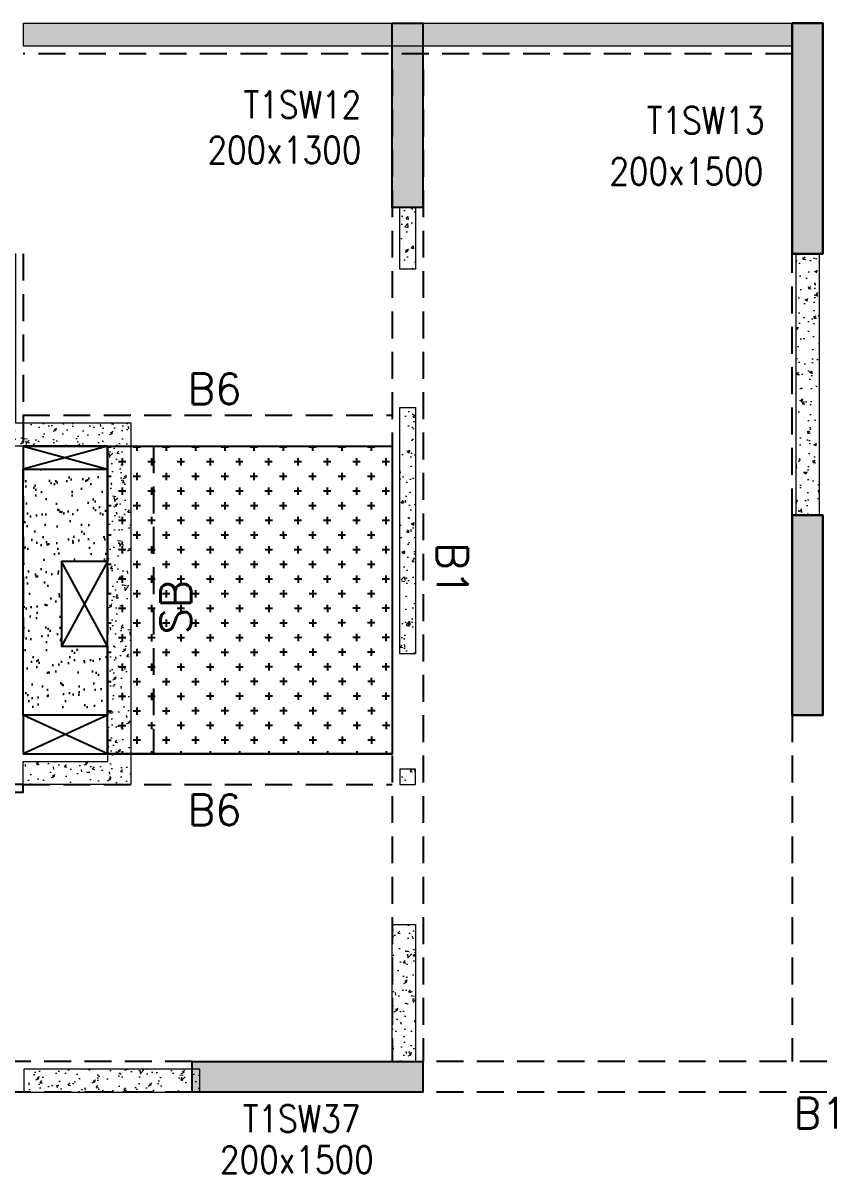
# Model space of a CAD drawing. Header units: millimetres. Extents: x 1078357 to 2594950, y -4969473 to -4636555.
# Drawn here: x 2075210 to 2080410, y -4664385 to -4656909 of the extents above; entities that cross this region are included whole.
import ezdxf

# ---------------------------------------------------------------- set-up
doc = ezdxf.new("R2010")
doc.units = ezdxf.units.MM
doc.linetypes.add('CONTINOUS', pattern=[0])
doc.linetypes.add('HIDDEN', pattern=[0.375, 0.25, -0.125])
for name, color, linetype, lineweight in [('A-_ANOTDIMA_D-', 6, 'Continuous', 13), ('COL. NO.', 30, 'Continuous', 25), ('COL. SIZE', 7, 'Continuous', 25), ('HATCH', 8, 'Continuous', 30), ('S-NON STR RCC WALL', 8, 'Continuous', 0)]:
    doc.layers.add(name, color=color, linetype=linetype, lineweight=lineweight)
for name, color, linetype in [('B-200x325', 201, 'HIDDEN'), ('B-200x650', 241, 'HIDDEN'), ('B-300xSLAB THK.', 151, 'Continuous'), ('BK1-200x650', 241, 'HIDDEN'), ('DROP SLAB', 8, 'Continuous'), ('S-COLUMN_SHEAR WALL', 1, 'Continuous'), ('SLAB FOLD', 8, 'Continuous')]:
    doc.layers.add(name, color=color, linetype=linetype)
doc.styles.add('ROMANS', font='romans.shx', dxfattribs={"width": 0.85})

# ---------------------------------------------------------------- blocks, each defined once
blk = doc.blocks.new('G$CD63B60BD')
at = {"layer": 'COL. NO.', "linetype": 'Continuous', "style": 'ROMANS', "width": 0.85}
for s, p in [('T1SW12', (27733.3, 15281.9, -320.4)), ('T1SW13', (30354.1, 15179.3, -320.4)), ('T1SW37', (27728.1, 8690, -320.4))]:
    blk.add_text(s, height=175, dxfattribs=at).set_placement(p)
at = {"layer": 'COL. SIZE', "linetype": 'Continuous', "style": 'ROMANS', "width": 0.85}
for s, p in [('200x1300', (27498.6, 14986.7, -320.4)), ('200x1500', (30111.3, 14847.6, -320.4)), ('200x1500', (27579.8, 8424.4, -320.4))]:
    blk.add_text(s, height=175, dxfattribs=at).set_placement(p)

msp = doc.modelspace()

# ---------------------------------------------------------------- hatches: boundary and pattern name
at = {"layer": 'DROP SLAB'}
h = msp.add_hatch(dxfattribs=at)
h.set_pattern_fill('CROSS', color=8, scale=15, angle=179.96921)
h.set_pattern_definition([(180.03079016, (-1215506.8, 9380796.94), (-95.1987999, -95.3011726), [47.625, -142.875]), (270.03079016, (-1215530.63, 9380820.74), (95.3011726, -95.1987999), [47.625, -142.875])])
h.paths.add_polyline_path([(2075759.9, -4659659.7), (2077609.9, -4659659.7), (2077609.9, -4661659.5), (2075759.9, -4661659.5)])
at = {"layer": 'HATCH'}
h = msp.add_hatch(dxfattribs=at)
h.set_pattern_fill('AR-SAND', color=8, scale=3, angle=179.97015)
h.set_pattern_definition([(37.47015413, (-2959672.89, 18698699.08), (-4.72361136, 146.8264517), [0, -115.824, 0, -129.54, 0, -123.825]), (7.4701541, (-2959672.9, 18698699.08), (134.9689868, 214.9772528), [0, -62.484, 0, -104.394, 0, -40.005]), (327.4701541, (-2959766.62, 18698699.13), (237.2979035, 0.3075449), [0, -38.1, 0, -137.16, 0, -179.07]), (317.4701541, (-2959766.62, 18698699.13), (229.1017424, 66.759465), [0, -19.05, 0, -89.916, 0, -102.87])])
h.paths.add_polyline_path([(2075210.1, -4659809.5), (2075760.1, -4659809.5), (2075760.1, -4660409.6), (2075460.1, -4660409.6), (2075460.1, -4660959.5), (2075760.1, -4660959.5), (2075760.1, -4661409.5), (2075210.1, -4661409.5)])
at = {"layer": 'S-COLUMN_SHEAR WALL', "lineweight": 25}
h = msp.add_hatch(color=1, dxfattribs=at)
h.dxf.hatch_style = 1
h.paths.add_polyline_path([(2077609.9, -4658109.6), (2077809.9, -4658109.6), (2077809.9, -4656909.5), (2077609.9, -4656909.5)])
at = {"layer": 'S-COLUMN_SHEAR WALL', "lineweight": 25, "extrusion": (1.00316e-06, 1.91639e-11, 1)}
h = msp.add_hatch(color=1, dxfattribs=at)
h.dxf.hatch_style = 1
h.paths.add_polyline_path([(2080409.9, -4656909.5), (2080209.9, -4656909.5), (2080209.9, -4658409.5), (2080409.9, -4658409.5)])
at = {"layer": 'S-COLUMN_SHEAR WALL', "lineweight": 25, "extrusion": (-1.00316e-06, 2.11765e-11, 1)}
h = msp.add_hatch(color=1, dxfattribs=at)
h.dxf.hatch_style = 1
h.paths.add_polyline_path([(2080209.9, -4656909.5), (2080409.9, -4656909.5), (2080409.9, -4658409.5), (2080209.9, -4658409.5)])
at = {"layer": 'S-COLUMN_SHEAR WALL', "lineweight": 25, "extrusion": (1.00316e-06, 1.91639e-11, 1)}
h = msp.add_hatch(color=1, dxfattribs=at)
h.dxf.hatch_style = 1
h.paths.add_polyline_path([(2080409.9, -4661409.5), (2080209.9, -4661409.5), (2080209.9, -4660109.5), (2080409.9, -4660109.5)])
at = {"layer": 'S-COLUMN_SHEAR WALL', "lineweight": 25, "extrusion": (-1.00316e-06, 2.11765e-11, 1)}
h = msp.add_hatch(color=1, dxfattribs=at)
h.dxf.hatch_style = 1
h.paths.add_polyline_path([(2080209.9, -4661409.5), (2080409.9, -4661409.5), (2080409.9, -4660109.5), (2080209.9, -4660109.5)])
at = {"layer": 'S-COLUMN_SHEAR WALL', "lineweight": 25}
h = msp.add_hatch(color=1, dxfattribs=at)
h.dxf.hatch_style = 1
h.paths.add_polyline_path([(2076309.9, -4663659.5), (2077809.9, -4663659.5), (2077809.9, -4663859.5), (2076309.9, -4663859.5)])
at = {"layer": 'S-NON STR RCC WALL'}
h = msp.add_hatch(dxfattribs=at)
h.set_pattern_fill('AR-CONC', color=256, angle=180)
h.set_pattern_definition([(50, (-5387710.27, 27844396.87), (182.184669, -15.93908554), [19.05, -209.55]), (355, (-5387710.27, 27844396.87), (-35.2434214, 191.0568452), [15.24, -167.6405842]), (100.4514447, (-5387695.09, 27844395.54), (146.9412471, 175.1177519), [16.1900088, -178.0902446]), (46.1842, (-5387710.27, 27844447.67), (271.0790409, -42.042328), [28.575, -314.325]), (96.6355576, (-5387687.68, 27844444.16), (237.404134, 247.4261246), [24.2850231, -267.1356082]), (351.1841512, (-5387710.27, 27844447.67), (237.404134, 247.4261246), [22.859967, -251.459732]), (21, (-5387684.87, 27844434.97), (151.6143913, -102.2651982), [19.05, -209.55]), (326, (-5387684.87, 27844434.97), (61.8020283, 184.1879661), [15.24, -167.64]), (71.451445, (-5387672.23, 27844426.44), (213.4164193, 81.9227689), [16.1900088, -178.0899376]), (37.5, (-5387710.27, 27844396.865), (3.08860325, 84.55503887), [0, -165.608, 0, -170.18, 0, -168.275]), (7.5, (-5387710.27, 27844396.865), (66.8196625, 100.18057482), [0, -97.028, 0, -161.798, 0, -64.135]), (327.5, (-5387766.91, 27844396.865), (135.59059517, -5.72874399), [0, -63.5, 0, -198.12, 0, -262.89]), (317.5, (-5387792.31, 27844396.87), (148.1291814, 25.42649103), [0, -82.55, 0, -131.572, 0, -186.69])])
h.paths.add_polyline_path([(2075213.3, -4656909.5), (2080210.4, -4656909.5), (2080210.4, -4657059.5), (2075213.3, -4657059.5)])
h = msp.add_hatch(dxfattribs=at)
h.set_pattern_fill('AR-CONC', color=256, angle=180)
h.set_pattern_definition([(50, (2077723.18, -4843902.48), (182.18467, -15.93909), [19.05, -209.55]), (355, (2077723.18, -4843902.48), (-35.24342, 191.05685), [15.24, -167.64058]), (100.45144, (2077738.37, -4843903.81), (146.94125, 175.11775), [16.19, -178.09024]), (46.1842, (2077723.18, -4843851.68), (271.07904, -42.04233), [28.575, -314.325]), (96.63556, (2077745.77, -4843855.19), (237.40413, 247.42612), [24.28502, -267.1356]), (351.18415, (2077723.18, -4843851.68), (237.40413, 247.42612), [22.85997, -251.45973]), (21, (2077748.58, -4843864.38), (151.61439, -102.2652), [19.05, -209.55]), (326, (2077748.58, -4843864.38), (61.80203, 184.18797), [15.24, -167.64]), (71.45144, (2077761.22, -4843872.9), (213.41642, 81.92277), [16.19, -178.08994]), (37.5, (2077723.185, -4843902.48), (3.088603, 84.55504), [0, -165.608, 0, -170.18, 0, -168.275]), (7.5, (2077723.185, -4843902.48), (66.819663, 100.180575), [0, -97.028, 0, -161.798, 0, -64.135]), (327.5, (2077666.54, -4843902.48), (135.590595, -5.728744), [0, -63.5, 0, -198.12, 0, -262.89]), (317.5, (2077641.14, -4843902.48), (148.12918, 25.42649), [0, -82.55, 0, -131.572, 0, -186.69])])
h.paths.add_polyline_path([(2077660.4, -4658109.5), (2077760.4, -4658109.5), (2077760.3, -4658509.5), (2077660.3, -4658509.5)])
h = msp.add_hatch(dxfattribs=at)
h.set_pattern_fill('AR-CONC', color=256, angle=180)
h.set_pattern_definition([(50, (-4290485.55, 23160377.68), (182.184669, -15.9390855), [19.05, -209.55]), (355, (-4290485.55, 23160377.68), (-35.2434214, 191.0568452), [15.24, -167.6405842]), (100.4514447, (-4290470.37, 23160376.35), (146.9412471, 175.1177519), [16.1900088, -178.0902446]), (46.1842, (-4290485.55, 23160428.48), (271.0790409, -42.042328), [28.575, -314.325]), (96.6355576, (-4290462.96, 23160424.97), (237.404134, 247.4261246), [24.2850231, -267.1356082]), (351.1841512, (-4290485.55, 23160428.48), (237.404134, 247.4261246), [22.859967, -251.459732]), (21, (-4290460.15, 23160415.78), (151.6143913, -102.2651982), [19.05, -209.55]), (326, (-4290460.15, 23160415.78), (61.8020283, 184.1879661), [15.24, -167.64]), (71.451445, (-4290447.52, 23160407.26), (213.4164193, 81.9227689), [16.1900088, -178.0899376]), (37.5, (-4290485.55, 23160377.68), (3.08860325, 84.55503887), [0, -165.608, 0, -170.18, 0, -168.275]), (7.5, (-4290485.55, 23160377.68), (66.8196625, 100.18057482), [0, -97.028, 0, -161.798, 0, -64.135]), (327.5, (-4290542.194, 23160377.68), (135.59059517, -5.728744), [0, -63.5, 0, -198.12, 0, -262.89]), (317.5, (-4290567.59, 23160377.68), (148.1291814, 25.42649103), [0, -82.55, 0, -131.572, 0, -186.69])])
h.paths.add_polyline_path([(2075910.4, -4659509.5), (2075910.4, -4661859.5), (2075210.4, -4661859.5), (2075210.4, -4661709.5), (2075760.4, -4661709.5), (2075760.4, -4659659.5), (2075010.4, -4659659.5), (2075010.4, -4658409.4), (2075160.4, -4658409.4), (2075160.4, -4659509.5)])
at = {"layer": 'S-NON STR RCC WALL', "ltscale": 700}
h = msp.add_hatch(dxfattribs=at)
h.set_pattern_fill('AR-CONC', color=256)
h.set_pattern_definition([(50, (947118.83, -159599.72), (182.184669, -15.9390855), [19.05, -209.55]), (355, (947118.83, -159599.72), (-35.2434214, 191.056845), [15.24, -167.640584]), (100.4514447, (947134.01, -159601.05), (146.941247, 175.117752), [16.190009, -178.0902446]), (46.1842, (947118.83, -159548.92), (271.079041, -42.042328), [28.575, -314.325]), (96.6355576, (947141.42, -159552.42), (237.404134, 247.426125), [24.285023, -267.135608]), (351.184151, (947118.83, -159548.92), (237.404134, 247.426125), [22.859967, -251.459732]), (21, (947144.23, -159561.62), (151.6143913, -102.265198), [19.05, -209.55]), (326, (947144.23, -159561.62), (61.802028, 184.187966), [15.24, -167.64]), (71.451445, (947156.87, -159570.14), (213.416419, 81.922769), [16.190009, -178.0899376]), (37.5, (947118.83, -159599.72), (3.08860325, 84.5550389), [0, -165.608, 0, -170.18, 0, -168.275]), (7.5, (947118.83, -159599.72), (66.8196625, 100.1805748), [0, -97.028, 0, -161.798, 0, -64.135]), (327.5, (947062.19, -159599.72), (135.5905952, -5.728744), [0, -63.5, 0, -198.12, 0, -262.89]), (317.5, (947036.79, -159599.72), (148.1291814, 25.426491), [0, -82.55, 0, -131.572, 0, -186.69])])
h.paths.add_polyline_path([(2080235.3, -4658409.4), (2080385.3, -4658409.4), (2080385.3, -4660109.4), (2080235.3, -4660109.4)])
at = {"layer": 'S-NON STR RCC WALL'}
h = msp.add_hatch(dxfattribs=at)
h.set_pattern_fill('AR-CONC', color=256, angle=180)
h.set_pattern_definition([(50, (3174947.9, -9527921.67), (182.184669, -15.9390855), [19.05, -209.55]), (355, (3174947.9, -9527921.67), (-35.2434214, 191.056845), [15.24, -167.640584]), (100.4514447, (3174963.08, -9527923), (146.941247, 175.117752), [16.190009, -178.0902446]), (46.1842, (3174947.9, -9527870.87), (271.079041, -42.042328), [28.575, -314.325]), (96.6355576, (3174970.5, -9527874.37), (237.404134, 247.426125), [24.285023, -267.135608]), (351.184151, (3174947.9, -9527870.87), (237.404134, 247.426125), [22.859967, -251.459732]), (21, (3174973.3, -9527883.57), (151.6143913, -102.265198), [19.05, -209.55]), (326, (3174973.3, -9527883.57), (61.802028, 184.187966), [15.24, -167.64]), (71.451445, (3174985.93, -9527892.09), (213.416419, 81.922769), [16.190009, -178.0899376]), (37.5, (3174947.9, -9527921.67), (3.08860325, 84.5550389), [0, -165.608, 0, -170.18, 0, -168.275]), (7.5, (3174947.9, -9527921.67), (66.8196625, 100.1805748), [0, -97.028, 0, -161.798, 0, -64.135]), (327.5, (3174891.26, -9527921.67), (135.5905952, -5.728744), [0, -63.5, 0, -198.12, 0, -262.89]), (317.5, (3174865.86, -9527921.67), (148.1291814, 25.426491), [0, -82.55, 0, -131.572, 0, -186.69])])
h.paths.add_polyline_path([(2077660.3, -4659409.5), (2077760.3, -4659409.5), (2077760.3, -4661009.5), (2077660.3, -4661009.5)])
h = msp.add_hatch(dxfattribs=at)
h.set_pattern_fill('AR-CONC', color=256, angle=180)
h.set_pattern_definition([(50, (3174934.69, -9529286.33), (182.184669, -15.9390855), [19.05, -209.55]), (355, (3174934.69, -9529286.33), (-35.2434214, 191.056845), [15.24, -167.640584]), (100.4514447, (3174949.87, -9529287.66), (146.941247, 175.117752), [16.190009, -178.0902446]), (46.1842, (3174934.69, -9529235.53), (271.079041, -42.042328), [28.575, -314.325]), (96.6355576, (3174957.28, -9529239.04), (237.404134, 247.426125), [24.285023, -267.135608]), (351.184151, (3174934.7, -9529235.53), (237.404134, 247.426125), [22.859967, -251.459732]), (21, (3174960.09, -9529248.23), (151.6143913, -102.265198), [19.05, -209.55]), (326, (3174960.09, -9529248.23), (61.802028, 184.187966), [15.24, -167.64]), (71.451445, (3174972.72, -9529256.76), (213.416419, 81.922769), [16.190009, -178.0899376]), (37.5, (3174934.686, -9529286.333), (3.08860325, 84.5550389), [0, -165.608, 0, -170.18, 0, -168.275]), (7.5, (3174934.69, -9529286.33), (66.8196625, 100.1805748), [0, -97.028, 0, -161.798, 0, -64.135]), (327.5, (3174878.044, -9529286.333), (135.5905952, -5.728744), [0, -63.5, 0, -198.12, 0, -262.89]), (317.5, (3174852.64, -9529286.33), (148.1291814, 25.426491), [0, -82.55, 0, -131.572, 0, -186.69])])
h.paths.add_polyline_path([(2077660.3, -4661859.5), (2077760.3, -4661859.5), (2077760.3, -4661759.5), (2077660.3, -4661759.5)])
h = msp.add_hatch(dxfattribs=at)
h.set_pattern_fill('AR-CONC', color=256, angle=180)
h.set_pattern_definition([(50, (-5373925.02, 27844396.86), (182.184669, -15.93908554), [19.05, -209.55]), (355, (-5373925.02, 27844396.86), (-35.2434214, 191.0568452), [15.24, -167.6405842]), (100.4514447, (-5373909.84, 27844395.53), (146.9412471, 175.1177519), [16.1900088, -178.0902446]), (46.1842, (-5373925.02, 27844447.66), (271.0790409, -42.042328), [28.575, -314.325]), (96.6355576, (-5373902.43, 27844444.15), (237.404134, 247.4261246), [24.2850231, -267.1356082]), (351.1841512, (-5373925.02, 27844447.66), (237.404134, 247.4261246), [22.859967, -251.459732]), (21, (-5373899.62, 27844434.96), (151.6143913, -102.2651982), [19.05, -209.55]), (326, (-5373899.62, 27844434.96), (61.8020283, 184.1879661), [15.24, -167.64]), (71.451445, (-5373886.99, 27844426.44), (213.4164193, 81.9227689), [16.1900088, -178.0899376]), (37.5, (-5373925.02, 27844396.86), (3.08860325, 84.55503887), [0, -165.608, 0, -170.18, 0, -168.275]), (7.5, (-5373925.02, 27844396.86), (66.8196625, 100.18057482), [0, -97.028, 0, -161.798, 0, -64.135]), (327.5, (-5373981.66, 27844396.86), (135.59059517, -5.72874399), [0, -63.5, 0, -198.12, 0, -262.89]), (317.5, (-5374007.06, 27844396.86), (148.1291814, 25.42649103), [0, -82.55, 0, -131.572, 0, -186.69])])
h.paths.add_polyline_path([(2077610.3, -4662769.5), (2077760.3, -4662769.5), (2077760.3, -4663659.4), (2077610.3, -4663659.4)])
h = msp.add_hatch(dxfattribs=at)
h.set_pattern_fill('AR-CONC', color=256)
h.set_pattern_definition([(50, (-4290485.55, 23160377.68), (182.184669, -15.9390855), [19.05, -209.55]), (355, (-4290485.55, 23160377.68), (-35.2434214, 191.0568452), [15.24, -167.6405842]), (100.4514447, (-4290470.37, 23160376.35), (146.9412471, 175.1177519), [16.1900088, -178.0902446]), (46.1842, (-4290485.55, 23160428.48), (271.0790409, -42.042328), [28.575, -314.325]), (96.6355576, (-4290462.96, 23160424.97), (237.404134, 247.4261246), [24.2850231, -267.1356082]), (351.1841512, (-4290485.55, 23160428.48), (237.404134, 247.4261246), [22.859967, -251.459732]), (21, (-4290460.15, 23160415.78), (151.6143913, -102.2651982), [19.05, -209.55]), (326, (-4290460.15, 23160415.78), (61.8020283, 184.1879661), [15.24, -167.64]), (71.451445, (-4290447.52, 23160407.26), (213.4164193, 81.9227689), [16.1900088, -178.0899376]), (37.5, (-4290485.55, 23160377.68), (3.08860325, 84.55503887), [0, -165.608, 0, -170.18, 0, -168.275]), (7.5, (-4290485.55, 23160377.68), (66.8196625, 100.18057482), [0, -97.028, 0, -161.798, 0, -64.135]), (327.5, (-4290542.194, 23160377.68), (135.59059517, -5.728744), [0, -63.5, 0, -198.12, 0, -262.89]), (317.5, (-4290567.59, 23160377.68), (148.1291814, 25.42649103), [0, -82.55, 0, -131.572, 0, -186.69])])
h.paths.add_polyline_path([(2076360.3, -4663709.5), (2075215.8, -4663709.5), (2075215.8, -4663859.5), (2076360.3, -4663859.5)])

# ---------------------------------------------------------------- linework, layer by layer
at = {"layer": 'B-200x325', "ltscale": 700}
for p, q in [((2075209.9, -4659459.7, 0), (2077609.9, -4659459.7, 0)), ((2075210, -4661859.5, 0), (2077609.9, -4661859.5, 0))]:
    msp.add_line(p, q, dxfattribs=at)
at = {"layer": 'B-200x325', "linetype": 'Continuous', "ltscale": 700}
for p, q in [((2075209.9, -4659659.7, 0), (2077609.9, -4659659.7, 0)), ((2075210, -4661659.5, 0), (2077609.9, -4661659.5, 0))]:
    msp.add_line(p, q, dxfattribs=at)
at = {"layer": 'B-200x650', "linetype": 'HIDDEN', "ltscale": 700}
for p, q in [((2080210.3, -4657109.5, 0), (2075210.3, -4657109.5, 0)), ((2077610.3, -4657209.5, 0), (2077610.3, -4663659.4, 0)), ((2077810.3, -4657209.5, 0), (2077810.3, -4663659.4, 0)), ((2075210.3, -4658409.4, 0), (2075210.3, -4660909.5, 0)), ((2080210.3, -4660109.4, 0), (2080210.3, -4658409.4, 0)), ((2080210.3, -4661409.5, 0), (2080210.3, -4663659.4, 0)), ((2076309.9, -4663659.4, 0), (2060834.9, -4663659.4, 0)), ((2086734.9, -4663659.4, 0), (2077809.9, -4663659.4, 0)), ((2076309.9, -4663859.4, 0), (2060834.9, -4663859.4, 0)), ((2086734.9, -4663859.4, 0), (2077809.9, -4663859.4, 0))]:
    msp.add_line(p, q, dxfattribs=at)
at = {"layer": 'B-300xSLAB THK.', "linetype": 'HIDDEN', "ltscale": 700}
for p, q in [((2075758.7, -4659660, 0), (2075758.7, -4661659.8, 0)), ((2076058.7, -4659660, 0), (2076058.7, -4661659.8, 0))]:
    msp.add_line(p, q, dxfattribs=at)
at = {"layer": 'BK1-200x650', "linetype": 'Continuous', "ltscale": 700, "elevation": 0}
msp.add_lwpolyline([(2075210.4, -4661859.5), (2075010.4, -4661859.5), (2075010.4, -4661909.7), (2075210.4, -4661909.7)], close=True, dxfattribs=at)
at = {"layer": 'DROP SLAB', "color": 3, "linetype": 'CONTINOUS', "ltscale": 500}
for p, q in [((2075210.1, -4659659.5, 0), (2075760.1, -4659809.5, 0)), ((2075759.3, -4659659.8, 0), (2075210.1, -4659809.5, 0)), ((2075760.1, -4660409.5, 0), (2075460.1, -4660959.5, 0)), ((2075760.1, -4660959.5, 0), (2075460.1, -4660409.5, 0)), ((2075760.1, -4661659.6, 0), (2075210.1, -4661409.5, 0)), ((2075760.1, -4661409.5, 0), (2075210.2, -4661659.6, 0))]:
    msp.add_line(p, q, dxfattribs=at)
at = {"layer": 'DROP SLAB', "color": 3, "linetype": 'CONTINOUS', "ltscale": 500, "elevation": 0}
for points in [[(2075760.1, -4659659.8), (2075210.1, -4659659.8), (2075210.1, -4659809.5), (2075760.1, -4659809.5)], [(2075759.9, -4659659.7), (2077609.9, -4659659.7), (2077609.9, -4661659.5), (2075759.9, -4661659.5)], [(2075760.1, -4660409.5), (2075460.1, -4660409.5), (2075460.1, -4660959.5), (2075760.1, -4660959.5)], [(2075760.1, -4661409.5), (2075210.2, -4661409.5), (2075210.2, -4661659.6), (2075760.1, -4661659.6)]]:
    msp.add_lwpolyline(points, close=True, dxfattribs=at)
at = {"layer": 'S-COLUMN_SHEAR WALL', "color": 1, "lineweight": 25, "elevation": 0}
for points in [[(2077609.9, -4656909.5), (2077809.9, -4656909.5), (2077809.9, -4658109.6), (2077609.9, -4658109.6)], [(2076309.9, -4663659.5), (2077809.9, -4663659.5), (2077809.9, -4663859.5), (2076309.9, -4663859.5)]]:
    msp.add_lwpolyline(points, close=True, dxfattribs=at)
at = {"layer": 'S-COLUMN_SHEAR WALL', "color": 1, "lineweight": 25, "extrusion": (1.00316e-06, 1.91639e-11, 1), "elevation": 2.1}
for points in [[(2080409.9, -4656909.5), (2080209.9, -4656909.5), (2080209.9, -4658409.5), (2080409.9, -4658409.5)], [(2080409.9, -4661409.5), (2080209.9, -4661409.5), (2080209.9, -4660109.5), (2080409.9, -4660109.5)]]:
    msp.add_lwpolyline(points, close=True, dxfattribs=at)
at = {"layer": 'S-COLUMN_SHEAR WALL', "color": 1, "lineweight": 25, "extrusion": (-1.00316e-06, 2.11765e-11, 1), "elevation": -2.1}
for points in [[(2080209.9, -4656909.5), (2080409.9, -4656909.5), (2080409.9, -4658409.5), (2080209.9, -4658409.5)], [(2080209.9, -4661409.5), (2080409.9, -4661409.5), (2080409.9, -4660109.5), (2080209.9, -4660109.5)]]:
    msp.add_lwpolyline(points, close=True, dxfattribs=at)
at = {"layer": 'S-NON STR RCC WALL', "elevation": 0}
for points in [[(2075213.3, -4656909.5), (2080210.4, -4656909.5), (2080210.4, -4657059.5), (2075213.3, -4657059.5)], [(2077660.4, -4658109.5), (2077760.4, -4658109.5), (2077760.3, -4658509.5), (2077660.3, -4658509.5)], [(2075910.4, -4659509.5), (2075910.4, -4661859.5), (2075210.4, -4661859.5), (2075210.4, -4661709.5), (2075760.4, -4661709.5), (2075760.4, -4659659.5), (2075010.4, -4659659.5), (2075010.4, -4658409.4), (2075160.4, -4658409.4), (2075160.4, -4659509.5)]]:
    msp.add_lwpolyline(points, close=True, dxfattribs=at)
at = {"layer": 'S-NON STR RCC WALL', "ltscale": 700, "elevation": 0}
for points in [[(2080235.3, -4658409.4), (2080385.3, -4658409.4), (2080385.3, -4660109.4), (2080235.3, -4660109.4)], [(2077660.3, -4659409.5), (2077760.3, -4659409.5), (2077760.3, -4661009.5), (2077660.3, -4661009.5)], [(2077660.3, -4661859.5), (2077760.3, -4661859.5), (2077760.3, -4661759.5), (2077660.3, -4661759.5)], [(2077610.3, -4662769.5), (2077760.3, -4662769.5), (2077760.3, -4663659.4), (2077610.3, -4663659.4)], [(2076360.3, -4663709.5), (2075215.8, -4663709.5), (2075215.8, -4663859.5), (2076360.3, -4663859.5)]]:
    msp.add_lwpolyline(points, close=True, dxfattribs=at)
at = {"layer": 'SLAB FOLD', "color": 8, "ltscale": 1000, "elevation": 0}
msp.add_lwpolyline([(2075210.1, -4659809.5), (2075760.1, -4659809.5), (2075760.1, -4660409.6), (2075460.1, -4660409.6), (2075460.1, -4660959.5), (2075760.1, -4660959.5), (2075760.1, -4661409.5), (2075210.1, -4661409.5), (2075210.1, -4659809.5)], dxfattribs=at)

# ---------------------------------------------------------------- block references
at = {"layer": 'A-_ANOTDIMA_D-', "color": 2, "ltscale": 700}
msp.add_blockref('G$CD63B60BD', (2048910, -4672809.5, 0), dxfattribs=at)

# ---------------------------------------------------------------- texts
at = {"layer": 'B-200x325', "linetype": 'Continuous', "ltscale": 700, "style": 'ROMANS'}
for p in [(2076279.4, -4659387.6, -2.7), (2076279.4, -4662124.7, -2.7)]:
    msp.add_text('B6', height=200, rotation=359.99866, dxfattribs=at).set_placement(p)
at = {"layer": 'B-200x650', "linetype": 'HIDDEN', "ltscale": 500, "style": 'ROMANS'}
for rotation, p in [(269.99906, (2077900.8, -4660284.4, -2.7)), (359.99906, (2080217.9, -4664096.6, -2.7))]:
    msp.add_text('B1', height=200, rotation=rotation, dxfattribs=at).set_placement(p)
at = {"layer": 'B-300xSLAB THK.', "linetype": 'Continuous', "ltscale": 700, "style": 'ROMANS'}
msp.add_text('SB', height=200, rotation=90.00094, dxfattribs=at).set_placement((2076303.4, -4660884.1, -2.7))

doc.saveas('drawing.dxf')
